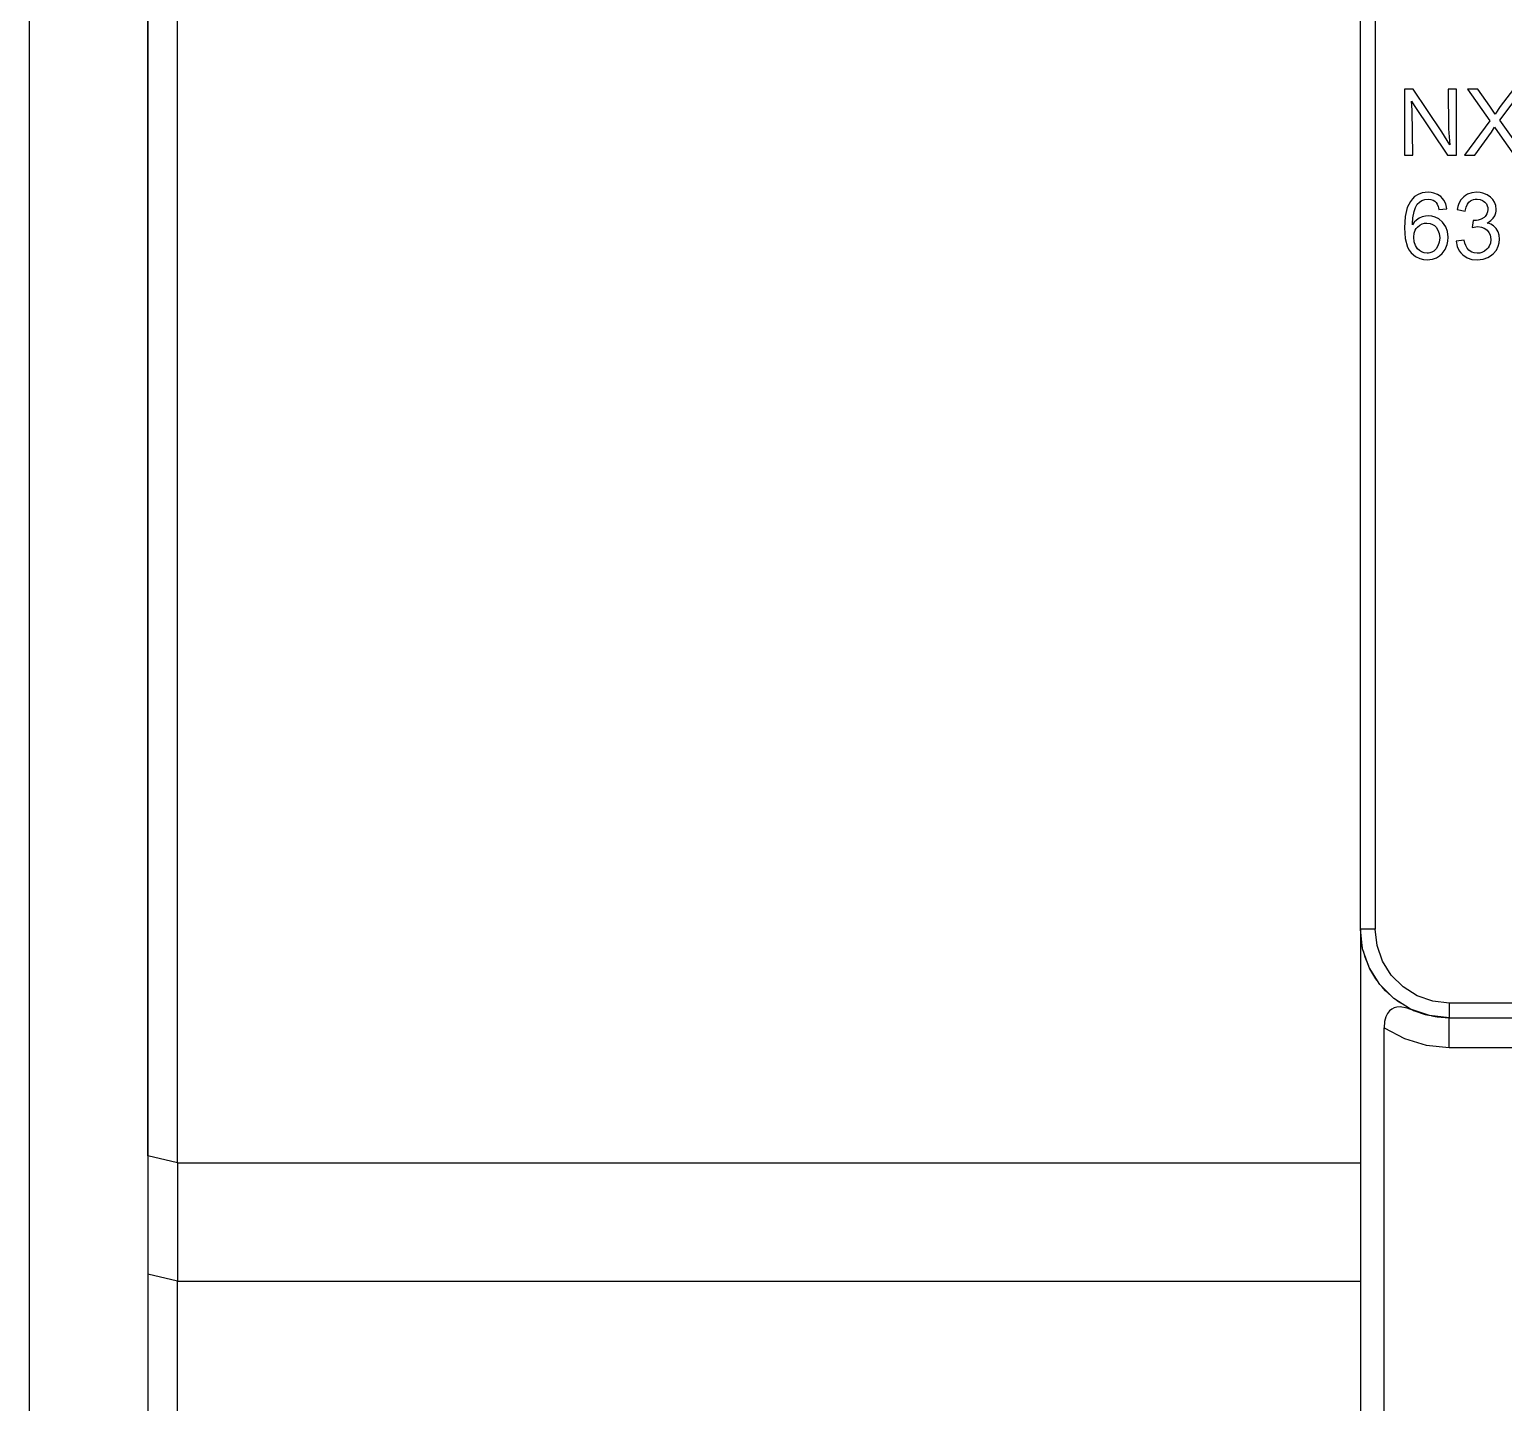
# Model space of a CAD drawing. Header units: millimetres. Extents: x 0 to 156, y 0 to 155.
# Drawn here: x 0 to 49.84, y 46.4 to 92.8 of the extents above; entities that cross this region are included whole.
import ezdxf

# ---------------------------------------------------------------- set-up
doc = ezdxf.new("R2010")
doc.units = ezdxf.units.MM

# ---------------------------------------------------------------- blocks, each defined once
blk = doc.blocks.new('CHINT_70dbcf6fe7c4519691b3c42ff544d895_FACE_0')
at = {"color": 141, "linetype": 'Continuous', "true_color": 0x40d9ff}
for p, q in [((4, 104.264), (4, 50.736)), ((4, 54.736), (4, 100.264)), ((5, 54.5), (5, 100.5)), ((46.746, 59.68), (46.8, 59.65)), ((47, 59.592), (47, 59.579)), ((5, 54.5), (4, 54.736)), ((4, 54.736), (4, 50.736)), ((5, 54.5), (45, 54.5)), ((5, 54.5), (5, 50.5)), ((5, 50.5), (4, 50.736)), ((5, 50.5), (45, 50.5))]:
    blk.add_line(p, q, dxfattribs=at)
for points in [[(4, 34.5), (3.454, 34.536), (2.954, 34.638), (2.202, 34.927), (1.505, 35.374), (1.047, 35.8), (0.649, 36.313), (0.355, 36.853), (0.179, 37.319), (0.051, 37.856), (0, 38.5), (0, 116.5), (0.043, 117.092), (0.152, 117.591), (0.386, 118.214), (0.636, 118.666), (1.107, 119.263), (1.693, 119.768), (2.38, 120.157), (3.134, 120.407), (4, 120.5)], [(45, 62.4), (45, 97.5), (45.5, 97.5), (45.5, 62.4), (45, 62.4)], [(46.771, 88.55), (46.746, 90.079), (46.727, 90.379), (46.821, 90.228), (47.945, 88.55), (48.249, 88.55), (48.249, 90.788), (47.964, 90.788), (47.977, 89.441), (48.023, 88.904), (47.758, 89.339), (46.789, 90.788), (46.487, 90.788), (46.487, 88.55), (46.771, 88.55)], [(48.871, 88.55), (49.429, 89.328), (49.536, 89.498), (49.635, 89.348), (50.198, 88.55), (50.564, 88.55), (49.718, 89.735), (50.502, 90.788), (50.18, 90.788), (49.73, 90.195), (49.551, 89.938), (49.373, 90.213), (48.967, 90.788), (48.615, 90.788), (49.381, 89.716), (48.514, 88.55), (48.871, 88.55)], [(47.387, 87.291), (47.286, 87.297), (47.088, 87.275), (46.948, 87.224), (46.834, 87.151), (46.758, 87.079), (46.69, 86.992), (46.586, 86.783), (46.512, 86.475), (46.487, 86.098), (46.512, 85.732), (46.588, 85.449), (46.644, 85.339), (46.714, 85.25), (46.859, 85.129), (47.004, 85.057), (47.129, 85.025), (47.262, 85.014), (47.435, 85.033), (47.574, 85.084), (47.674, 85.146), (47.764, 85.229), (47.864, 85.369), (47.93, 85.53), (47.954, 85.65), (47.962, 85.779), (47.941, 85.973), (47.886, 86.128), (47.835, 86.213), (47.772, 86.293), (47.651, 86.399), (47.527, 86.462), (47.418, 86.491), (47.302, 86.501), (47.195, 86.492), (47.091, 86.465), (46.987, 86.42), (46.894, 86.36), (46.82, 86.288), (46.765, 86.203), (46.759, 86.248), (46.773, 86.44), (46.814, 86.648), (46.863, 86.788), (46.924, 86.892), (46.993, 86.965), (47.08, 87.021), (47.175, 87.055), (47.286, 87.067), (47.385, 87.056), (47.458, 87.031), (47.512, 86.998), (47.557, 86.953), (47.596, 86.894), (47.627, 86.816), (47.64, 86.768), (47.649, 86.714), (47.924, 86.739), (47.885, 86.904), (47.824, 87.029), (47.775, 87.094), (47.718, 87.152), (47.608, 87.226), (47.481, 87.274), (47.387, 87.291)], [(48.767, 85.032), (48.949, 85.014), (49.151, 85.036), (49.313, 85.095), (49.403, 85.148), (49.486, 85.215), (49.596, 85.345), (49.662, 85.476), (49.692, 85.59), (49.703, 85.714), (49.69, 85.845), (49.652, 85.965), (49.588, 86.074), (49.503, 86.162), (49.413, 86.219), (49.351, 86.243), (49.283, 86.26), (49.414, 86.34), (49.493, 86.419), (49.546, 86.504), (49.578, 86.6), (49.587, 86.656), (49.59, 86.716), (49.573, 86.856), (49.529, 86.97), (49.474, 87.053), (49.402, 87.129), (49.281, 87.215), (49.144, 87.27), (49.044, 87.29), (48.937, 87.297), (48.768, 87.28), (48.62, 87.23), (48.554, 87.192), (48.493, 87.146), (48.398, 87.044), (48.326, 86.918), (48.291, 86.821), (48.266, 86.714), (48.54, 86.664), (48.572, 86.799), (48.619, 86.9), (48.671, 86.966), (48.725, 87.01), (48.764, 87.031), (48.818, 87.051), (48.877, 87.063), (48.943, 87.067), (49.045, 87.055), (49.122, 87.026), (49.165, 87.001), (49.205, 86.968), (49.258, 86.905), (49.289, 86.842), (49.304, 86.785), (49.309, 86.721), (49.299, 86.634), (49.276, 86.567), (49.241, 86.513), (49.214, 86.481), (49.181, 86.451), (49.082, 86.388), (48.986, 86.356), (48.922, 86.347), (48.853, 86.347), (48.809, 86.35), (48.777, 86.11), (48.97, 86.138), (49.094, 86.123), (49.187, 86.087), (49.238, 86.055), (49.284, 86.015), (49.347, 85.936), (49.384, 85.858), (49.402, 85.787), (49.408, 85.708), (49.393, 85.579), (49.355, 85.481), (49.32, 85.425), (49.276, 85.373), (49.19, 85.304), (49.107, 85.263), (49.032, 85.245), (48.949, 85.238), (48.844, 85.25), (48.762, 85.279), (48.715, 85.307), (48.67, 85.342), (48.611, 85.409), (48.56, 85.503), (48.533, 85.583), (48.511, 85.679), (48.237, 85.642), (48.276, 85.461), (48.343, 85.321), (48.399, 85.247), (48.465, 85.181), (48.606, 85.088), (48.767, 85.032)], [(47.165, 86.253), (47.247, 86.26), (47.358, 86.247), (47.442, 86.214), (47.503, 86.174), (47.559, 86.12), (47.623, 86.024), (47.664, 85.907), (47.68, 85.76), (47.664, 85.608), (47.623, 85.485), (47.559, 85.385), (47.487, 85.314), (47.418, 85.272), (47.35, 85.249), (47.305, 85.241), (47.256, 85.238), (47.157, 85.249), (47.069, 85.282), (47, 85.328), (46.934, 85.393), (46.863, 85.501), (46.819, 85.626), (46.803, 85.779), (46.818, 85.915), (46.855, 86.016), (46.888, 86.072), (46.929, 86.123), (47.012, 86.193), (47.093, 86.234), (47.165, 86.253)], [(45, 62.4), (45, 38.5), (45.8, 38.5), (45.8, 59.059)], [(45.07, 61.781), (45.043, 61.887), (45, 62.4)], [(48, 59.4), (47.332, 59.475), (46.698, 59.697), (46.13, 60.055), (45.655, 60.53), (45.297, 61.098), (45.075, 61.732), (45, 62.4)], [(48, 59.9), (47.444, 59.963), (46.915, 60.148), (46.441, 60.445), (46.045, 60.841), (45.748, 61.315), (45.563, 61.844), (45.5, 62.4)], [(45.279, 61.151), (45.155, 61.447), (45.101, 61.658)], [(45.609, 60.603), (45.519, 60.713), (45.317, 61.059), (45.308, 61.081)], [(46.042, 60.142), (45.845, 60.31), (45.722, 60.462)], [(46.566, 59.78), (46.282, 59.938), (46.188, 60.018)], [(48, 59.4), (55.4, 59.4), (55.4, 59.9), (48, 59.9), (48, 59.4)], [(46.8, 59.65), (46.58, 59.73), (46.348, 59.767), (46.227, 59.76), (46.141, 59.737), (46.06, 59.696), (45.986, 59.637), (45.917, 59.549), (45.858, 59.428), (45.818, 59.274), (45.8, 59.059)], [(46.8, 59.65), (47.187, 59.512), (47.285, 59.492)], [(47.402, 59.467), (47.59, 59.428), (48, 59.4)], [(48, 58.4), (48, 58.623), (48, 58.834), (48, 59.023), (48, 59.182), (48, 59.301), (48, 59.375), (48, 59.4)], [(45.8, 59.059), (46.486, 58.698), (47.228, 58.475), (48, 58.4)], [(48, 58.4), (55.4, 58.4), (55.4, 58.5)], [(4, 50.736), (4, 38.5), (5, 38.5), (5, 50.5)]]:
    blk.add_lwpolyline(points, dxfattribs=at)
blk = doc.blocks.new('CHINT_70dbcf6fe7c4519691b3c42ff544d895')
at = {"color": 141, "true_color": 0x40d9ff}
blk.add_blockref('CHINT_70dbcf6fe7c4519691b3c42ff544d895_FACE_0', (0, 0), dxfattribs=at)

msp = doc.modelspace()

# ---------------------------------------------------------------- block references
at = {"color": 141, "true_color": 0x40d9ff}
msp.add_blockref('CHINT_70dbcf6fe7c4519691b3c42ff544d895', (0, 0), dxfattribs=at)

doc.saveas('drawing.dxf')
